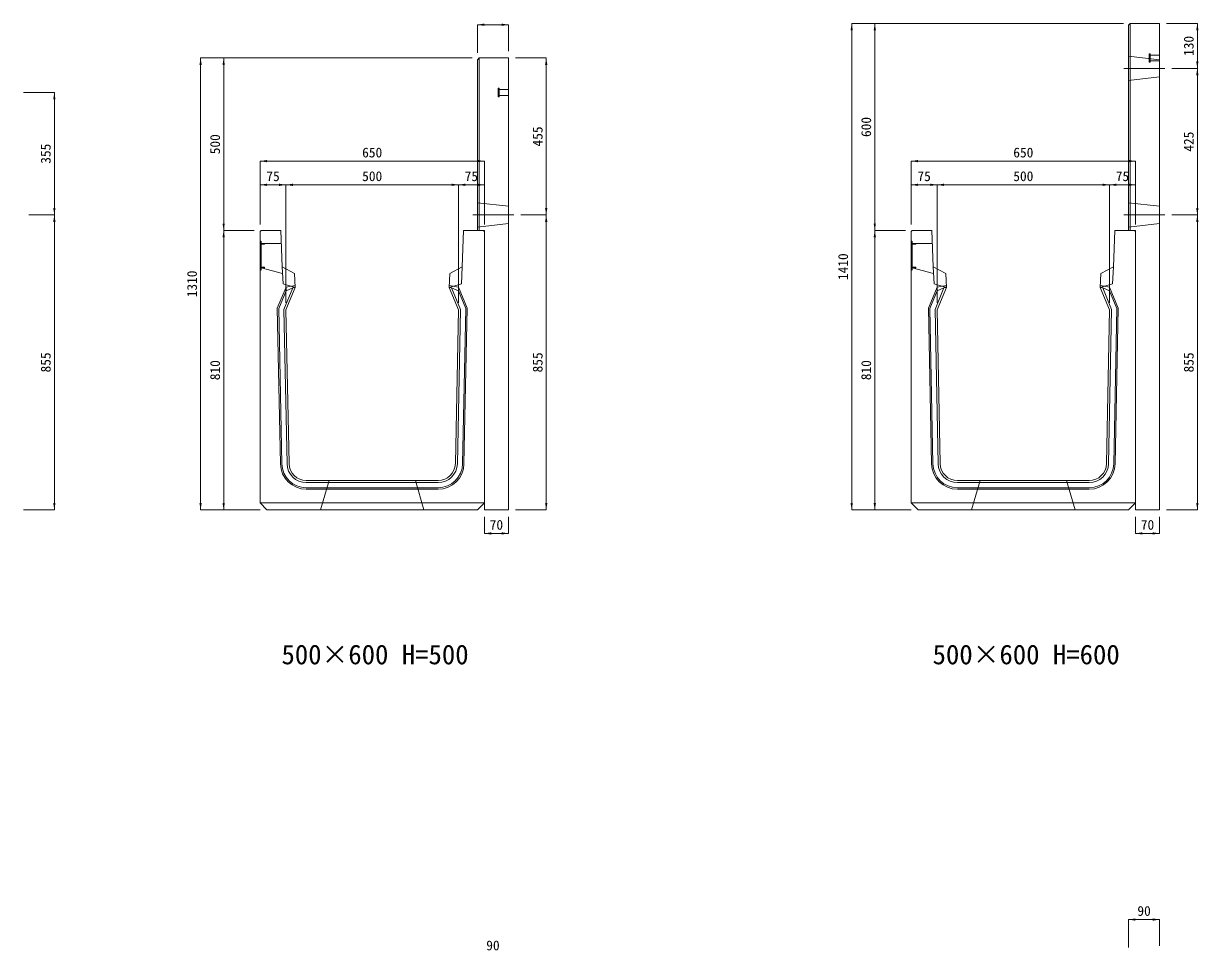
# Model space of a CAD drawing. Units: millimetres at full size. Extents: x -7442 to 51876, y 9625 to 40052.
# Drawn here: x 41235 to 44641, y 33064 to 35751 of the extents above; entities that cross this region are included whole.
import ezdxf
from ezdxf.enums import TextEntityAlignment as Align

# ---------------------------------------------------------------- set-up
doc = ezdxf.new("R2010")
doc.units = ezdxf.units.MM
doc.header["$LTSCALE"] = 16
for name, pattern in [('DASHED', [7.5, 6, -1.5]), ('USER1', [13.5, 7.5, -6]), ('USER2', [285.75, 190.5, -31.75, 31.75, -31.75])]:
    doc.linetypes.add(name, pattern=pattern)
doc.layers.add('0_2', color=7, linetype='Continuous')
for name, color, linetype, lineweight in [('HOLE', 7, 'DASHED', 9), ('KIJUN', 5, 'Continuous', 9), ('WWAY', 5, 'Continuous', 9), ('寸法線', 7, 'Continuous', 9), ('本体', 2, 'Continuous', 13), ('ｲﾝｻｰﾄ', 3, 'USER1', 9)]:
    doc.layers.add(name, color=color, linetype=linetype, lineweight=lineweight)
doc.styles.add('ＭＳ ゴシック', font='')
doc.styles.get('ＭＳ ゴシック').set_extended_font_data('MS Gothic')

# ---------------------------------------------------------------- blocks, each defined once
blk = doc.blocks.new('filled_arrow')
at = {"color": 0, "linetype": 'Continuous', "lineweight": -2}
blk.add_solid([(7.5, 1.25), (0, 0), (7.5, -1.25)], dxfattribs=at)

msp = doc.modelspace()

# ---------------------------------------------------------------- linework, layer by layer
at = {"layer": 'HOLE'}
for points in [[(42120.41, 34425.86), (42370.41, 34425.86), (42395.41, 34340.86), (42095.41, 34340.86)], [(44007.74, 34425.86), (44257.74, 34425.86), (44282.74, 34340.86), (43982.74, 34340.86)]]:
    msp.add_lwpolyline(points, close=True, dxfattribs=at)
at = {"layer": 'KIJUN'}
for p, q in [((41995.53, 34986.33), (41995.65, 34976.2)), ((42015.41, 34984.66), (42022.41, 34985.86)), ((42475.4, 34984.66), (42468.41, 34985.86)), ((42495.28, 34986.33), (42495.16, 34976.2)), ((43882.86, 34986.33), (43882.99, 34976.2)), ((43902.75, 34984.66), (43909.74, 34985.86)), ((44362.74, 34984.66), (44355.74, 34985.86)), ((44382.62, 34986.33), (44382.49, 34976.2)), ((42520.51, 34925.61), (42511.39, 34474.35)), ((44407.84, 34925.61), (44398.73, 34474.35)), ((42054.41, 34425.86), (42436.4, 34425.86)), ((42054.41, 34419.86), (42436.4, 34419.86)), ((42436.4, 34404.86), (42054.41, 34404.86)), ((42436.4, 34400.86), (42054.41, 34400.86)), ((43941.74, 34425.86), (44323.74, 34425.86)), ((43941.74, 34419.86), (44323.74, 34419.86)), ((44323.74, 34404.86), (43941.74, 34404.86)), ((44323.74, 34400.86), (43941.74, 34400.86))]:
    msp.add_line(p, q, dxfattribs=at)
at = {"layer": 'KIJUN', "color": 7, "lineweight": 13}
for p, q in [((42436.4, 34425.86), (42054.41, 34425.86)), ((44323.74, 34425.86), (43941.74, 34425.86))]:
    msp.add_line(p, q, dxfattribs=at)
at = {"layer": 'KIJUN', "color": 7}
for p, q in [((41920.41, 34360.86), (42570.41, 34360.86)), ((43807.74, 34360.86), (44457.74, 34360.86))]:
    msp.add_line(p, q, dxfattribs=at)
at = {"layer": 'KIJUN', "color": 7, "lineweight": 13}
for points in [[(42004.42, 34474.85), (41995.41, 34920.86), (42022.41, 34985.86), (42020.41, 35025.86), (41984.41, 35045.86), (41980.41, 35150.86), (41923.41, 35150.86), (41920.41, 35147.86), (41920.41, 34360.86), (41940.41, 34340.86), (42550.41, 34340.86), (42570.41, 34360.86), (42570.41, 35147.86), (42567.41, 35150.86), (42510.41, 35150.86), (42506.41, 35045.86), (42470.41, 35025.86), (42468.41, 34985.86), (42495.41, 34920.86), (42486.39, 34474.85)], [(43891.75, 34474.85), (43882.74, 34920.86), (43909.74, 34985.86), (43907.74, 35025.86), (43871.74, 35045.86), (43867.74, 35150.86), (43810.74, 35150.86), (43807.74, 35147.86), (43807.74, 34360.86), (43827.74, 34340.86), (44437.74, 34340.86), (44457.74, 34360.86), (44457.74, 35147.86), (44454.74, 35150.86), (44397.74, 35150.86), (44393.74, 35045.86), (44357.74, 35025.86), (44355.74, 34985.86), (44382.74, 34920.86), (44373.73, 34474.85)]]:
    msp.add_lwpolyline(points, dxfattribs=at)
at = {"layer": 'KIJUN', "color": 7, "linetype": 'DASHED', "lineweight": 13}
for points in [[(42022.41, 34985.86), (41987.07, 34995.86), (41984.41, 35045.86)], [(42468.41, 34985.86), (42503.74, 34995.86), (42506.41, 35045.86)], [(43909.74, 34985.86), (43874.41, 34995.86), (43871.74, 35045.86)], [(44355.74, 34985.86), (44391.08, 34995.86), (44393.74, 35045.86)]]:
    msp.add_lwpolyline(points, dxfattribs=at)
at = {"layer": 'KIJUN'}
for points in [[(41979.42, 34474.35), (41970.3, 34925.61), (41995.53, 34986.33), (42022.15, 34990.89), (42022.41, 34985.86), (41995.41, 34920.86), (42004.42, 34474.85)], [(41983.42, 34474.43), (41974.32, 34924.85), (41995.65, 34976.2), (42015.41, 34984.66)], [(42015.41, 34984.66), (41989.38, 34922), (41998.42, 34474.73)], [(42486.39, 34474.85), (42495.41, 34920.86), (42468.41, 34985.86), (42468.66, 34990.89), (42495.28, 34986.33), (42520.51, 34925.61)], [(42492.39, 34474.73), (42501.43, 34922), (42475.4, 34984.66), (42495.16, 34976.2), (42516.49, 34924.85), (42507.39, 34474.43)], [(43866.76, 34474.35), (43857.64, 34925.61), (43882.86, 34986.33), (43909.49, 34990.89), (43909.74, 34985.86), (43882.74, 34920.86), (43891.75, 34474.85)], [(43870.76, 34474.43), (43861.66, 34924.85), (43882.99, 34976.2), (43902.75, 34984.66)], [(43902.75, 34984.66), (43876.72, 34922), (43885.75, 34474.73)], [(44373.73, 34474.85), (44382.74, 34920.86), (44355.74, 34985.86), (44355.99, 34990.89), (44382.62, 34986.33), (44407.84, 34925.61)], [(44379.73, 34474.73), (44388.77, 34922), (44362.74, 34984.66), (44382.49, 34976.2), (44403.83, 34924.85), (44394.73, 34474.43)]]:
    msp.add_lwpolyline(points, dxfattribs=at)
for centre, radius, start, end in [((42054.41, 34475.86), 75, 181.15733, 270), ((42054.41, 34475.86), 71, 181.15733, 270), ((42054.41, 34475.86), 56, 181.15733, 270), ((42054.41, 34475.86), 50, 181.15733, 270), ((42436.4, 34475.86), 50, 270, 358.84267), ((42436.4, 34475.86), 56, 270, 358.84267), ((42436.4, 34475.86), 71, 270, 358.84267), ((42436.4, 34475.86), 75, 270, 358.84267), ((43941.74, 34475.86), 75, 181.15733, 270), ((43941.74, 34475.86), 71, 181.15733, 270), ((43941.74, 34475.86), 56, 181.15733, 270), ((43941.74, 34475.86), 50, 181.15733, 270), ((44323.74, 34475.86), 50, 270, 358.84267), ((44323.74, 34475.86), 56, 270, 358.84267), ((44323.74, 34475.86), 71, 270, 358.84267), ((44323.74, 34475.86), 75, 270, 358.84267)]:
    msp.add_arc(centre, radius, start, end, dxfattribs=at)
at = {"layer": 'KIJUN', "color": 7, "lineweight": 13}
for centre, start, end in [((42054.41, 34475.86), 181.15733, 270), ((42436.4, 34475.86), 270, 358.84267), ((43941.74, 34475.86), 181.15733, 270), ((44323.74, 34475.86), 270, 358.84267)]:
    msp.add_arc(centre, 50, start, end, dxfattribs=at)
at = {"layer": 'WWAY', "color": 7, "linetype": 'DASHED', "lineweight": 13}
for points in [[(41920.41, 35120.86), (41923.61, 35118.86), (41923.61, 35036.86), (41920.41, 35034.86)], [(41981.85, 35112.86), (41923.61, 35112.86), (41923.61, 35118.86), (41920.41, 35120.86)], [(43807.74, 35120.86), (43810.94, 35118.86), (43810.94, 35036.86), (43807.74, 35034.86)], [(43869.19, 35112.86), (43810.94, 35112.86), (43810.94, 35118.86), (43807.74, 35120.86)], [(41920.41, 35034.86), (41923.61, 35036.86), (41923.61, 35042.86), (41985.47, 35025.86)], [(43807.74, 35034.86), (43810.94, 35036.86), (43810.94, 35042.86), (43872.81, 35025.86)]]:
    msp.add_lwpolyline(points, dxfattribs=at)
at = {"layer": 'WWAY'}
for points in [[(41921.61, 35117.86), (41923.61, 35117.86), (41923.61, 35037.86), (41921.61, 35037.86)], [(43808.94, 35117.86), (43810.94, 35117.86), (43810.94, 35037.86), (43808.94, 35037.86)], [(41923.61, 35112.86), (41933.61, 35112.86), (41933.61, 35110.86), (41923.61, 35110.86)], [(43810.94, 35112.86), (43820.94, 35112.86), (43820.94, 35110.86), (43810.94, 35110.86)], [(41923.61, 35044.86), (41933.61, 35044.86), (41933.61, 35042.86), (41923.61, 35042.86)], [(43810.94, 35044.86), (43820.94, 35044.86), (43820.94, 35042.86), (43810.94, 35042.86)]]:
    msp.add_lwpolyline(points, close=True, dxfattribs=at)
at = {"layer": '寸法線'}
for p, q in [((42550.41, 35747.3), (42640.41, 35747.3)), ((42550.41, 35665.86), (42550.41, 35747.3)), ((42640.41, 35670.86), (42640.41, 35747.3)), ((43635.27, 34340.86), (43635.27, 35750.86)), ((44422.74, 35750.86), (43635.27, 35750.86)), ((43702.16, 35150.86), (43702.16, 35750.86)), ((44422.74, 35750.86), (43702.16, 35750.86)), ((44547.74, 35750.86), (44637.17, 35750.86)), ((44637.17, 35620.86), (44637.17, 35750.86)), ((41747.93, 34340.86), (41747.93, 35650.86)), ((42535.41, 35650.86), (41747.93, 35650.86)), ((41814.83, 35150.86), (41814.83, 35650.86)), ((42535.41, 35650.86), (41814.83, 35650.86)), ((42660.41, 35650.86), (42749.84, 35650.86)), ((42749.84, 35195.86), (42749.84, 35650.86)), ((44563.33, 35620.86), (44637.17, 35620.86)), ((44563.33, 35620.86), (44637.17, 35620.86)), ((44637.17, 35195.86), (44637.17, 35620.86)), ((41234.61, 35550.86), (41324.04, 35550.86)), ((41324.04, 35195.86), (41324.04, 35550.86)), ((41920.41, 35351.87), (42570.41, 35351.87)), ((41920.41, 35167.86), (41920.41, 35351.87)), ((42570.41, 35167.86), (42570.41, 35351.87)), ((43807.74, 35351.87), (44457.74, 35351.87)), ((43807.74, 35167.86), (43807.74, 35351.87)), ((44457.74, 35167.86), (44457.74, 35351.87)), ((41920.41, 35283.2), (41995.41, 35283.2)), ((41920.41, 35167.86), (41920.41, 35283.2)), ((41995.41, 35283.2), (42495.41, 35283.2)), ((41995.41, 34940.86), (41995.41, 35283.2)), ((41995.41, 34940.86), (41995.41, 35283.2)), ((42495.41, 34940.86), (42495.41, 35283.2)), ((42495.41, 35283.2), (42570.41, 35283.2)), ((42495.41, 34940.86), (42495.41, 35283.2)), ((42570.41, 35167.86), (42570.41, 35283.2)), ((43807.74, 35283.2), (43882.74, 35283.2)), ((43807.74, 35167.86), (43807.74, 35283.2)), ((43882.74, 35283.2), (44382.74, 35283.2)), ((43882.74, 34940.86), (43882.74, 35283.2)), ((43882.74, 34940.86), (43882.74, 35283.2)), ((44382.74, 34940.86), (44382.74, 35283.2)), ((44382.74, 35283.2), (44457.74, 35283.2)), ((44382.74, 34940.86), (44382.74, 35283.2)), ((44457.74, 35167.86), (44457.74, 35283.2)), ((41250.2, 35195.86), (41324.04, 35195.86)), ((41250.2, 35195.86), (41324.04, 35195.86)), ((41324.04, 34340.86), (41324.04, 35195.86)), ((42676, 35195.86), (42749.84, 35195.86)), ((42676, 35195.86), (42749.84, 35195.86)), ((42749.84, 34340.86), (42749.84, 35195.86)), ((44563.33, 35195.86), (44637.17, 35195.86)), ((44563.33, 35195.86), (44637.17, 35195.86)), ((44637.17, 34340.86), (44637.17, 35195.86)), ((41814.83, 34340.86), (41814.83, 35150.86)), ((41903.41, 35150.86), (41814.83, 35150.86)), ((41903.41, 35150.86), (41814.83, 35150.86)), ((43702.16, 34340.86), (43702.16, 35150.86)), ((43790.74, 35150.86), (43702.16, 35150.86)), ((43790.74, 35150.86), (43702.16, 35150.86)), ((41234.61, 34340.86), (41324.04, 34340.86)), ((41920.41, 34340.86), (41747.93, 34340.86)), ((41920.41, 34340.86), (41814.83, 34340.86)), ((42660.41, 34340.86), (42749.84, 34340.86)), ((43807.74, 34340.86), (43635.27, 34340.86)), ((43807.74, 34340.86), (43702.16, 34340.86)), ((44547.74, 34340.86), (44637.17, 34340.86)), ((42570.41, 34320.86), (42570.41, 34272.6)), ((42640.41, 34320.86), (42640.41, 34272.6)), ((44457.74, 34320.86), (44457.74, 34272.6)), ((44527.74, 34320.86), (44527.74, 34272.6)), ((42570.41, 34272.6), (42640.41, 34272.6)), ((44457.74, 34272.6), (44527.74, 34272.6)), ((44437.74, 33153.22), (44527.74, 33153.22)), ((44437.74, 33071.78), (44437.74, 33153.22)), ((44527.74, 33076.78), (44527.74, 33153.22))]:
    msp.add_line(p, q, dxfattribs=at)
at = {"layer": '寸法線', "linetype": 'USER2'}
for p, q in [((44543.33, 35620.86), (44424.06, 35620.86)), ((42656, 35195.86), (42536.73, 35195.86)), ((44543.33, 35195.86), (44424.06, 35195.86))]:
    msp.add_line(p, q, dxfattribs=at)
at = {"layer": '本体', "color": 4, "lineweight": 5}
for p, q in [((44442.74, 35750.86), (44442.74, 35150.86)), ((42555.41, 35650.86), (42555.41, 35150.86))]:
    msp.add_line(p, q, dxfattribs=at)
at = {"layer": '本体', "linetype": 'USER1', "lineweight": 9}
for p, q in [((44437.74, 35655.86), (44527.74, 35645.86)), ((44437.74, 35585.86), (44527.74, 35595.86)), ((42550.41, 35230.86), (42640.41, 35220.86)), ((44437.74, 35230.86), (44527.74, 35220.86)), ((42550.41, 35160.86), (42640.41, 35170.86)), ((44437.74, 35160.86), (44527.74, 35170.86))]:
    msp.add_line(p, q, dxfattribs=at)
at = {"layer": '本体'}
for points in [[(44437.74, 35745.86), (44442.74, 35750.86), (44527.74, 35750.86), (44527.74, 34340.86), (44457.74, 34340.86), (44457.74, 35150.86), (44437.74, 35150.86)], [(42550.41, 35645.86), (42555.41, 35650.86), (42640.41, 35650.86), (42640.41, 34340.86), (42570.41, 34340.86), (42570.41, 35150.86), (42550.41, 35150.86)]]:
    msp.add_lwpolyline(points, close=True, dxfattribs=at)
at = {"layer": 'ｲﾝｻｰﾄ'}
for p, q in [((44497.74, 35663.36), (44497.74, 35638.36)), ((44500.74, 35663.36), (44497.74, 35663.36)), ((44500.74, 35663.36), (44500.74, 35638.36)), ((44500.74, 35638.36), (44497.74, 35638.36)), ((44527.74, 35659.36), (44500.74, 35659.36)), ((44527.74, 35642.36), (44500.74, 35642.36)), ((44527.74, 35659.36), (44527.74, 35642.36)), ((42610.4, 35563.36), (42610.4, 35538.36)), ((42613.41, 35563.36), (42610.4, 35563.36)), ((42613.41, 35563.36), (42613.41, 35538.36)), ((42640.41, 35559.36), (42613.41, 35559.36)), ((42640.41, 35559.36), (42640.41, 35542.36)), ((42613.41, 35538.36), (42610.4, 35538.36)), ((42640.41, 35542.36), (42613.41, 35542.36))]:
    msp.add_line(p, q, dxfattribs=at)

# ---------------------------------------------------------------- block references
at = {"layer": '寸法線', "xscale": 2.67, "yscale": 2.67}
for p in [(42550.41, 35747.3), (41920.41, 35351.87), (43807.74, 35351.87), (41920.41, 35283.2), (41995.41, 35283.2), (42495.41, 35283.2), (43807.74, 35283.2), (43882.74, 35283.2), (44382.74, 35283.2), (42570.41, 34272.6), (44457.74, 34272.6), (44437.74, 33153.22)]:
    msp.add_blockref('filled_arrow', p, dxfattribs=at)
for p, rotation in [((42640.41, 35747.3), 180), ((43635.27, 35750.86), 270), ((43702.16, 35750.86), 270), ((44637.17, 35750.86), 270), ((41747.93, 35650.86), 270), ((41814.83, 35650.86), 270), ((42749.84, 35650.86), 270), ((44637.17, 35620.86), 90), ((44637.17, 35620.86), 270), ((41324.04, 35550.86), 270), ((42570.41, 35351.87), 180), ((44457.74, 35351.87), 180), ((41995.41, 35283.2), 180), ((42495.41, 35283.2), 180), ((42570.41, 35283.2), 180), ((43882.74, 35283.2), 180), ((44382.74, 35283.2), 180), ((44457.74, 35283.2), 180), ((41324.04, 35195.86), 90), ((41324.04, 35195.86), 270), ((42749.84, 35195.86), 90), ((42749.84, 35195.86), 270), ((44637.17, 35195.86), 90), ((44637.17, 35195.86), 270), ((41814.83, 35150.86), 90), ((41814.83, 35150.86), 270), ((43702.16, 35150.86), 90), ((43702.16, 35150.86), 270), ((41324.04, 34340.86), 90), ((41747.93, 34340.86), 90), ((41814.83, 34340.86), 90), ((42749.84, 34340.86), 90), ((43635.27, 34340.86), 90), ((43702.16, 34340.86), 90), ((44637.17, 34340.86), 90), ((42640.41, 34272.6), 180), ((44527.74, 34272.6), 180), ((44527.74, 33153.22), 180)]:
    msp.add_blockref('filled_arrow', p, dxfattribs=dict(at, rotation=rotation))

# ---------------------------------------------------------------- texts
at = {"layer": '0_2', "style": 'ＭＳ ゴシック'}
for s, p in [('500×600 H=500', (41982.37, 33876.09)), ('500×600 H=600', (43869.7, 33876.09))]:
    msp.add_text(s, height=56.96, dxfattribs=at).set_placement(p, align=Align.BOTTOM_LEFT)
at = {"layer": '寸法線', "style": 'ＭＳ ゴシック'}
for s, p in [('130', (44612.17, 35685.86)), ('600', (43677.16, 35450.86)), ('500', (41789.83, 35400.86)), ('455', (42724.84, 35423.36)), ('425', (44612.17, 35408.36)), ('355', (41299.04, 35373.36)), ('1410', (43610.27, 35045.86)), ('1310', (41722.93, 34995.86)), ('855', (41299.04, 34768.36)), ('855', (42724.84, 34768.36)), ('855', (44612.17, 34768.36)), ('810', (41789.83, 34745.86)), ('810', (43677.16, 34745.86))]:
    msp.add_text(s, height=28.48, rotation=90, dxfattribs=at).set_placement(p, align=Align.MIDDLE_CENTER)
for s, p in [('650', (42245.41, 35376.87)), ('650', (44132.74, 35376.87)), ('75', (41957.91, 35308.2)), ('500', (42245.41, 35308.2)), ('75', (42532.91, 35308.2)), ('75', (43845.24, 35308.2)), ('500', (44132.74, 35308.2)), ('75', (44420.24, 35308.2)), ('70', (42605.41, 34297.6)), ('70', (44492.74, 34297.6)), ('90', (44482.74, 33178.22)), ('90', (42595.41, 33078.22))]:
    msp.add_text(s, height=28.48, dxfattribs=at).set_placement(p, align=Align.MIDDLE_CENTER)

doc.saveas('drawing.dxf')
